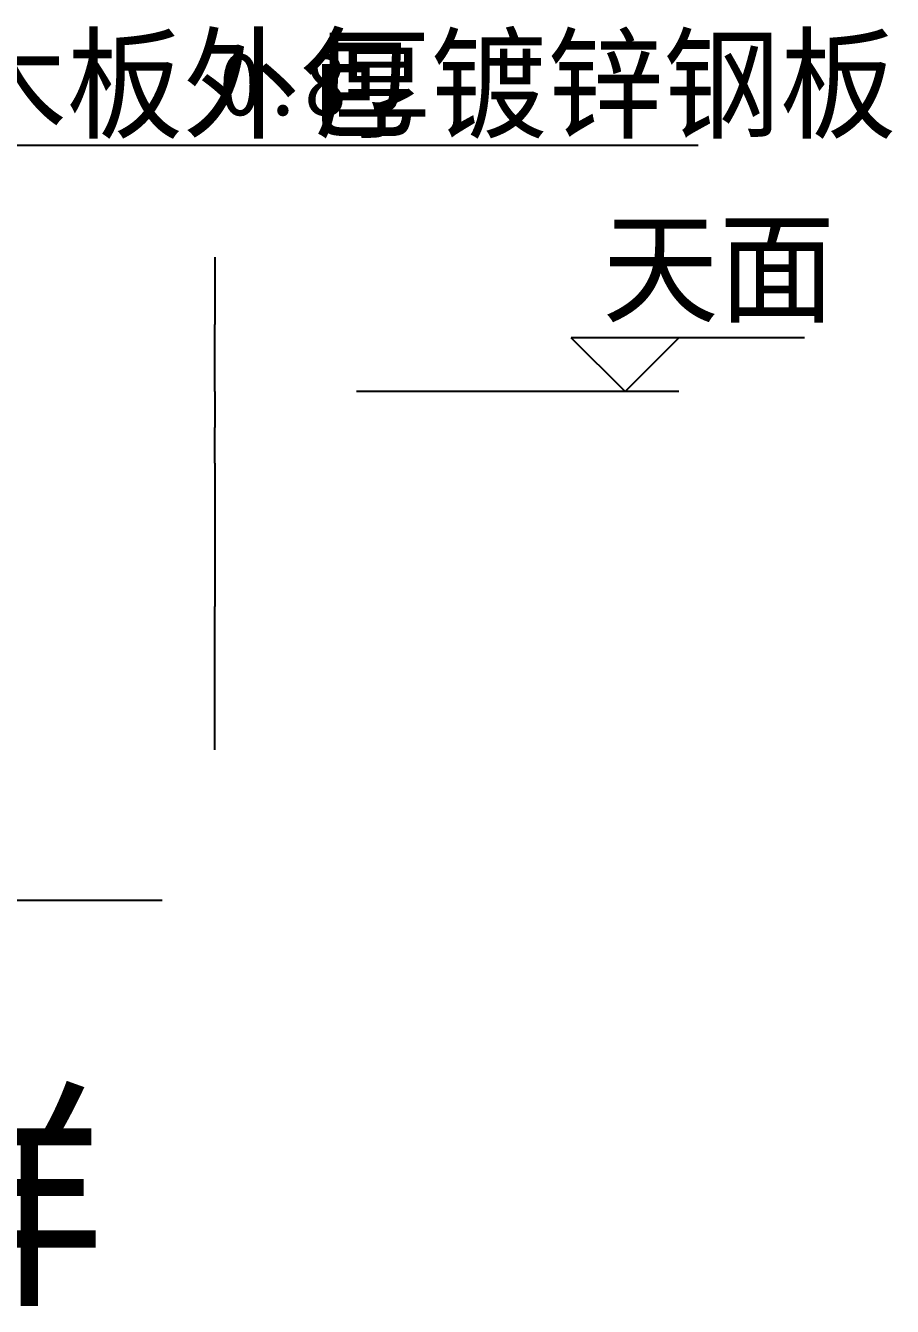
# Model space of a CAD drawing. Header units: metres. Extents: x 1061 to 3951, y 1905 to 3520.
# Drawn here: x 2983 to 3951, y 1968 to 3397 of the extents above; entities that cross this region are included whole.
import ezdxf

# ---------------------------------------------------------------- set-up
doc = ezdxf.new("R2010")
doc.units = ezdxf.units.M
for name, color, linetype in [('PUB_DIM', 3, 'Continuous'), ('PUB_TEXT', 7, 'Continuous'), ('S_OTHER', 7, 'Continuous'), ('S_SURFACE', 6, 'Continuous')]:
    doc.layers.add(name, color=color, linetype=linetype)
doc.dimstyles.get("Standard").update_dxf_attribs({"dimtxt": 2.5, "dimasz": 2.5, "dimexe": 1.25, "dimexo": 0.625, "dimtad": 1, "dimcen": 2.5, "dimazin": 3, "dimtfac": 1, "dimtmove": 0, "dimatfit": 3})

# ---------------------------------------------------------------- blocks, each defined once
blk = doc.blocks.new('*D1')
for p, q in [((3194.04, 2988.8), (3194.04, 2948.8)), ((3193.79, 2948.8), (3193.54, 2948.8)), ((3194.04, 2908.8), (3194.04, 2948.8)), ((3194.04, 2948.8), (3194.04, 2948.8)), ((3194.29, 2948.8), (3194.54, 2948.8))]:
    blk.add_line(p, q)
at = {"layer": 'Defpoints'}
for p in [(3194.04, 2988.8), (3194.04, 2948.8), (3194.04, 2908.8)]:
    blk.add_point(p, dxfattribs=at)
at = {"layer": 'PUB_DIM', "insert": (3194.04, 2949.925), "char_height": 1, "attachment_point": 5}
blk.add_mtext('0', dxfattribs=at)
blk = doc.blocks.new('*D2')
for p, q in [((3194.04, 3138.8), (3194.04, 3063.8)), ((3193.79, 3063.8), (3193.54, 3063.8)), ((3194.04, 2988.8), (3194.04, 3063.8)), ((3194.04, 3063.8), (3194.04, 3063.8)), ((3194.29, 3063.8), (3194.54, 3063.8))]:
    blk.add_line(p, q)
at = {"layer": 'Defpoints'}
for p in [(3194.04, 3138.8), (3194.04, 3063.8), (3194.04, 2988.8)]:
    blk.add_point(p, dxfattribs=at)
at = {"layer": 'PUB_DIM', "insert": (3194.04, 3064.925), "char_height": 1, "attachment_point": 5}
blk.add_mtext('0', dxfattribs=at)
blk = doc.blocks.new('*D10')
for p, q in [((3194.04, 2908.8), (3194.04, 2748.8)), ((3193.79, 2748.8), (3193.54, 2748.8)), ((3194.04, 2588.8), (3194.04, 2748.8)), ((3194.04, 2748.8), (3194.04, 2748.8)), ((3194.29, 2748.8), (3194.54, 2748.8))]:
    blk.add_line(p, q)
at = {"layer": 'Defpoints'}
for p in [(3194.04, 2908.8), (3194.04, 2748.8), (3194.04, 2588.8)]:
    blk.add_point(p, dxfattribs=at)
at = {"layer": 'PUB_DIM', "insert": (3194.04, 2749.925), "char_height": 1, "attachment_point": 5}
blk.add_mtext('0', dxfattribs=at)

msp = doc.modelspace()

# ---------------------------------------------------------------- linework, layer by layer
at = {"layer": 'PUB_DIM'}
for p, q in [((3852.79, 3048.8), (3592.24, 3048.8)), ((3652.24, 2988.8), (3592.24, 3048.8)), ((3712.24, 3048.8), (3652.24, 2988.8)), ((3712.24, 2988.8), (3352.24, 2988.8))]:
    msp.add_line(p, q, dxfattribs=at)
at = {"layer": 'S_OTHER'}
msp.add_line((3135.3, 2420.75), (2920.97, 2420.75), dxfattribs=at)
at = {"layer": 'S_SURFACE'}
msp.add_line((3733.93, 3263.61), (2629.61, 3263.61), dxfattribs=at)

# ---------------------------------------------------------------- texts
at = {"layer": 'PUB_DIM'}
for s, height, p in [('厚木板外包', 100, (2768.5, 3282.13)), ('厚镀锌钢板', 100, (3305.12, 3282.13)), ('0.8', 70, (3198.68, 3297.21)), ('天面', 100, (3626.91, 3076.86))]:
    msp.add_text(s, height=height, dxfattribs=at).set_placement(p)
at = {"layer": 'PUB_TEXT'}
msp.add_text('检修孔大样', height=200, dxfattribs=at).set_placement((1775, 1989.47))

# ---------------------------------------------------------------- dimensions: what is measured, and where the dimension line sits
at = {"layer": 'PUB_DIM'}
for base, p1, p2, picture, middle in [((3194.04, 3063.8), (3194.04, 2988.8), (3194.04, 3138.8), '*D2', (3194.04, 3064.925)), ((3194.04, 2948.8), (3194.04, 2908.8), (3194.04, 2988.8), '*D1', (3194.04, 2949.925)), ((3194.04, 2748.8), (3194.04, 2588.8), (3194.04, 2908.8), '*D10', (3194.04, 2749.925))]:
    dim = msp.add_linear_dim(base=base, p1=p1, p2=p2, dimstyle='Standard', dxfattribs=at)
    dim.commit()
    dim.dimension.update_dxf_attribs({"geometry": picture, "text_midpoint": middle})

doc.saveas('drawing.dxf')
